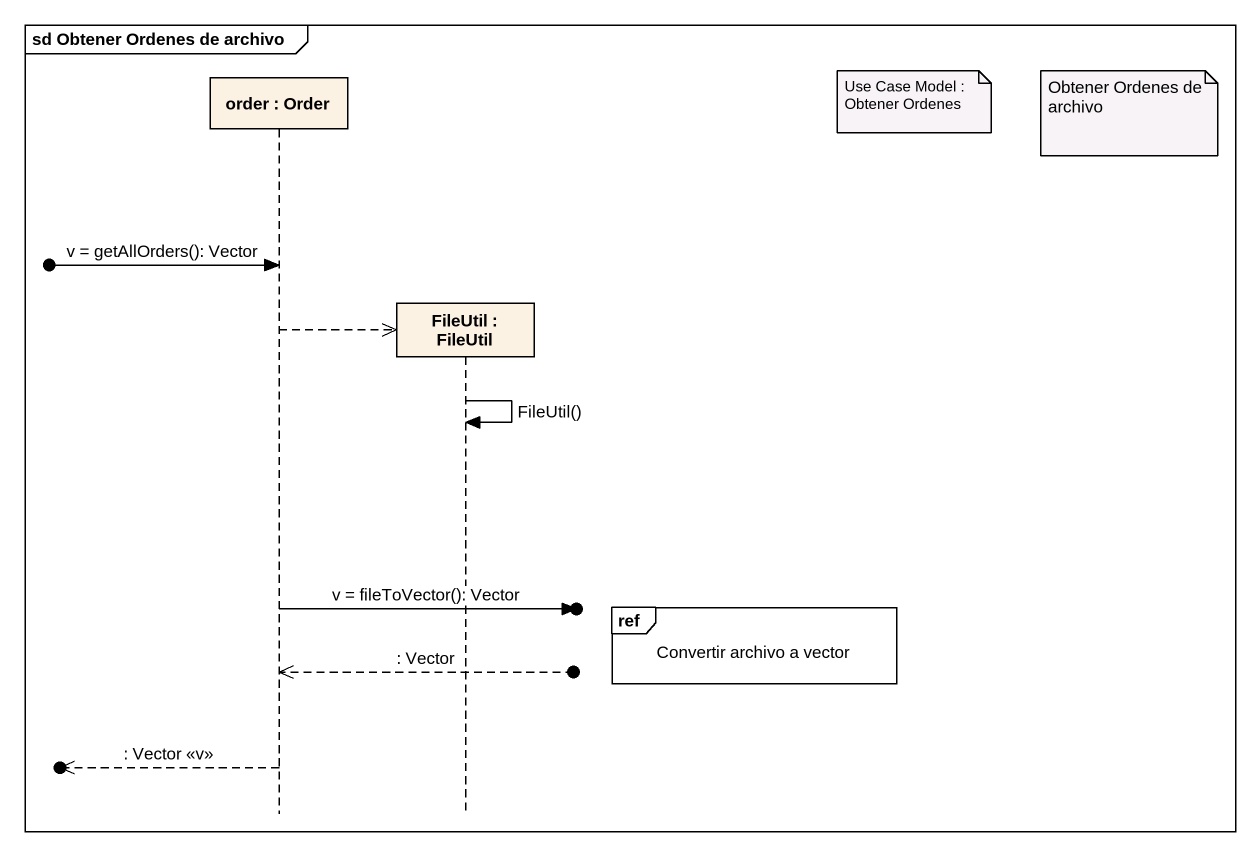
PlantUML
@startuml
mainframe sd Obtener Ordenes de archivo
hide footbox
participant "order : Order" as order
participant "FileUtil : FileUtil" as FileUtil

note right of FileUtil : Use Case Model : Obtener Ordenes
note right of FileUtil : Obtener Ordenes de archivo
[o-> order : v = getAllOrders(): Vector
order -->> FileUtil **
FileUtil -> FileUtil : FileUtil()
ref over FileUtil : Convertir archivo a vector
order ->o] : v = fileToVector(): Vector
order <<--o] : : Vector
[o<<-- order : : Vector <<v>>
@enduml
